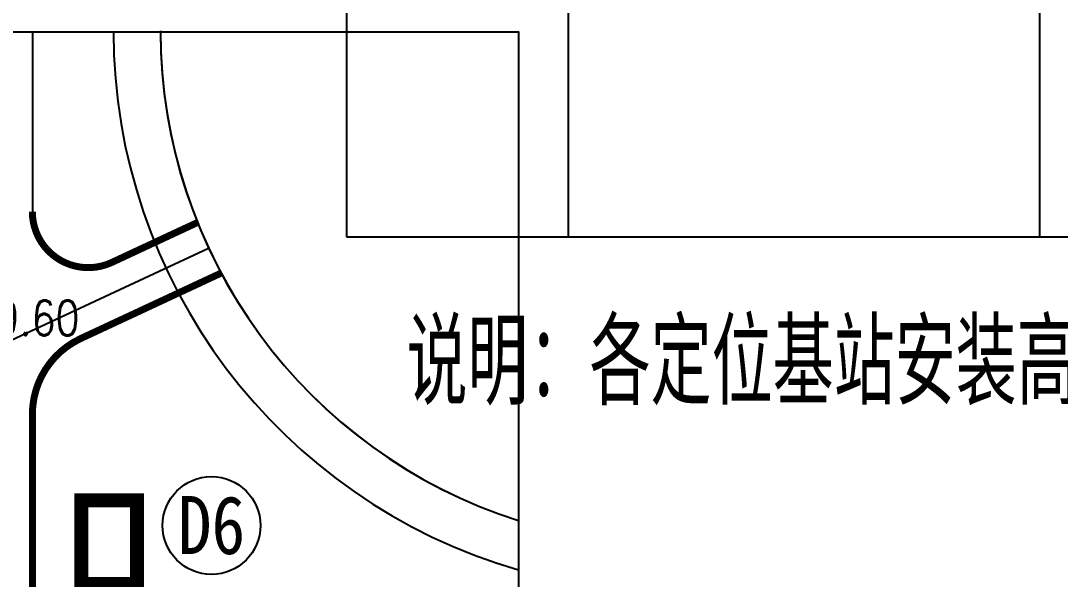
# Model space of a CAD drawing. Extents: x 93518 to 937116, y -359949 to 58022.
# Drawn here: x 693319 to 696997, y -116016 to -114039 of the extents above; entities that cross this region are included whole.
import ezdxf
from ezdxf.enums import TextEntityAlignment as Align

# ---------------------------------------------------------------- set-up
doc = ezdxf.new("R2010")
doc.units = 0
doc.header["$LTSCALE"] = 1000
doc.header["$MEASUREMENT"] = 0
doc.linetypes.add('DASHDOT', pattern=[1, 0.5, -0.25, 0, -0.25])
doc.layers.get('0').update_dxf_attribs({"color": 8, "linetype": 'CONTINUOUS'})
doc.layers.add('-人员定位标注', color=4, linetype='CONTINUOUS')
doc.layers.add('Z-本期建构筑物', color=8, linetype='CONTINUOUS')
doc.styles.add('-GBCBIGGBENOR', font='gbenor.shx', dxfattribs={"width": 0.7, "bigfont": 'gbcbig.shx'})
doc.styles.add('HZ', font='geditxt.shx', dxfattribs={"width": 0.8, "bigfont": 'dxt.shx'})
doc.styles.add('SIMPLEX', font='simplex.shx', dxfattribs={"height": 0.2})
doc.styles.add('黑体', font='')
doc.styles.get('黑体').set_extended_font_data('@SimHei')

# ---------------------------------------------------------------- blocks, each defined once
blk = doc.blocks.new('jzw-bh')
blk.add_circle((0, 0), 1.402)
at = {"style": 'SIMPLEX', "width": 0.8}
blk.add_attdef('JZW', text='', height=1, dxfattribs=at).set_placement((0, 0), align=Align.MIDDLE)
blk = doc.blocks.new('wq')
at = {"color": 8}
blk.add_line((3792.7785, 1760.9255), (3792.7785, 1748.0354), dxfattribs=at)
at = {"color": 8, "linetype": 'DASHDOT', "ltscale": 10}
blk.add_line((3789.7785, 1738.1509), (3805.4009, 1745.4358), dxfattribs=at)
at = {"color": 4}
blk.add_lwpolyline([(3669.988, 1760.9255), (3827.5926, 1760.9255), (3827.5926, 1609.2374), (3669.988, 1609.2374)], close=True, dxfattribs=at)
at = {"color": 8, "const_width": 0.5}
blk.add_lwpolyline([(3792.7785, 1748.0354, 0.5486188), (3798.4689, 1744.4101)], format="xyb", dxfattribs=at)
for points in [[(3798.4689, 1744.4101), (3804.6049, 1747.2714)], [(3792.7785, 1733.5207), (3792.7785, 1640.6929)]]:
    blk.add_lwpolyline(points, dxfattribs=at)
at = {"color": 8, "ltscale": 10, "const_width": 0.5}
blk.add_lwpolyline([(3796.2428, 1738.9585), (3806.2954, 1743.6462)], dxfattribs=at)
blk.add_lwpolyline([(3796.2428, 1738.9585, 0.2914734), (3792.7785, 1733.5207)], format="xyb", dxfattribs=at)
at = {"color": 8, "ltscale": 10, "const_width": 1, "elevation": 20000.0006}
blk.add_lwpolyline([(3796.2785, 1727.372), (3800.2785, 1727.372), (3800.2785, 1721.372), (3796.2785, 1721.372), (3796.2785, 1727.372)], dxfattribs=at)
at = {"color": 8, "ltscale": 10}
blk.add_arc((3838.7785, 1761), 40.199, 180.10621, 253.843394, dxfattribs=at)
at = {"color": 8}
for start in [180, 180.115932, 180.115932]:
    blk.add_arc((3838.7784, 1761), 36.828, start, 252.318059, dxfattribs=at)
at = {"color": 8, "ltscale": 10}
ref = blk.add_blockref('jzw-bh', (3805.6084, 1725.5664), dxfattribs=dict(at, xscale=2.50000000000001, yscale=2.50000000000001, zscale=2.50000000000001, rotation=359.9999573616801))
ref.add_attrib('JZW', 'D6', dxfattribs={"height": 4.16667, "style": '黑体', "width": 0.85}).set_placement((3805.6084, 1725.5664), align=Align.MIDDLE)
at = {"color": 8, "ltscale": 10, "style": 'HZ', "width": 0.8}
blk.add_text('9.60', height=2.5, dxfattribs=at).set_placement((3790.1507, 1739.1837, 4.602))
at = {"color": 8, "style": 'HZ', "width": 0.8}
for p in [(3758.7668, 1735.8555), (3729.686, 1643.9264), (3799.3404, 1612.5855)]:
    blk.add_attdef('9.80', p, '', height=3.5, dxfattribs=at)

msp = doc.modelspace()

# ---------------------------------------------------------------- linework, layer by layer
at = {"layer": '-人员定位标注'}
for p, q in [((694471.6, -112104.3), (694471.6, -114804.3)), ((695256.4, -112104.3), (695256.4, -114804.3)), ((696924.7, -112104.3), (696924.7, -114804.3)), ((694471.6, -114804.3), (713092.1, -114804.3))]:
    msp.add_line(p, q, dxfattribs=at)

# ---------------------------------------------------------------- block references
at = {"layer": 'Z-本期建构筑物', "xscale": 49.42079999997804, "yscale": 49.42079999997804, "zscale": 49.42079999997804}
msp.add_blockref('wq', (505917.6, -201104.7), dxfattribs=at)

# ---------------------------------------------------------------- texts
at = {"layer": '-人员定位标注', "style": '-GBCBIGGBENOR'}
msp.add_text('说明：各定位基站安装高度原则上为2.5~4米，建议采用壁装，个别安装高度根据现场实际情况进行调整，尽量避免在每2个基站（一维定位）或4个基站（二维定位）覆盖范围内有遮挡物。', height=300, dxfattribs=at).set_placement((694683.7, -115399))

doc.saveas('drawing.dxf')
